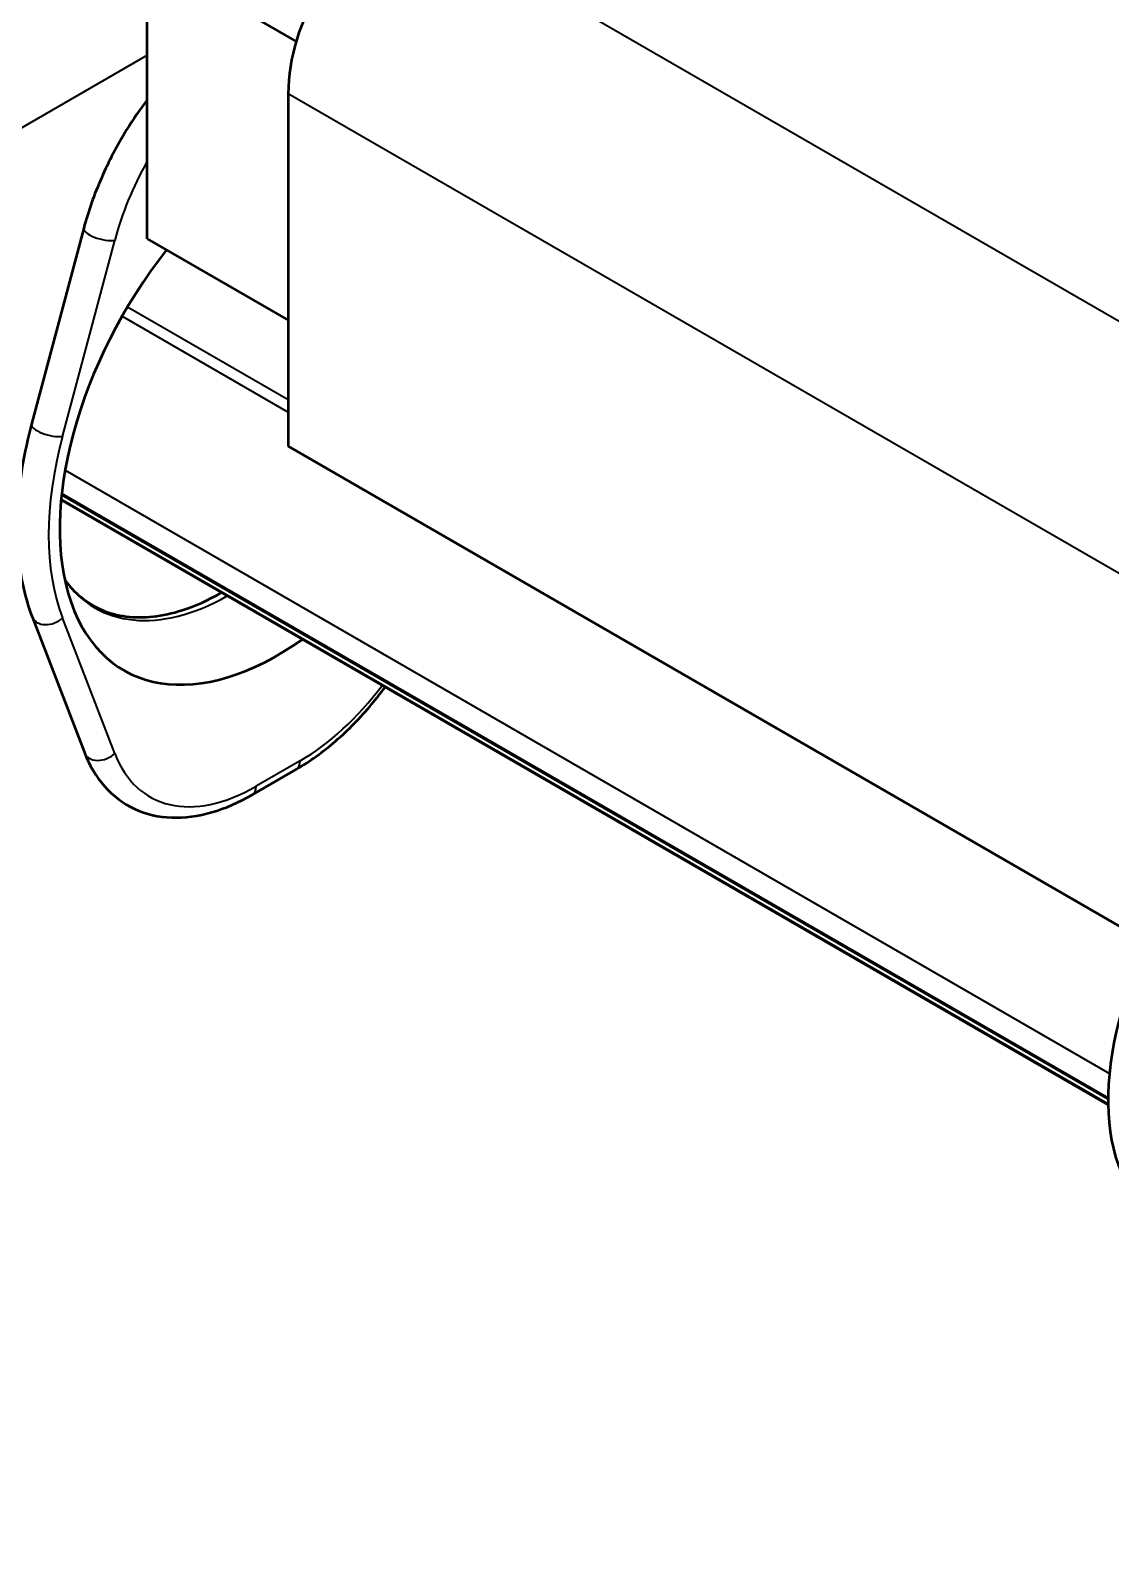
# Model space of a CAD drawing. Header units: millimetres. Extents: x -1259 to 2100, y -2965 to 1485.
# Drawn here: x 1622.5 to 1692.5, y 398.1 to 496.9 of the extents above; entities that cross this region are included whole.
import ezdxf

# ---------------------------------------------------------------- set-up
doc = ezdxf.new("R2010")
doc.units = ezdxf.units.MM
doc.header["$LTSCALE"] = 5
doc.layers.add('Visible (ISO)', color=7, linetype='Continuous', lineweight=50)
doc.layers.add('Visible Narrow (ISO)', color=7, linetype='Continuous', lineweight=35)

msp = doc.modelspace()

# ---------------------------------------------------------------- linework, layer by layer
at = {"layer": 'Visible (ISO)'}
for p, q in [((1630.053, 501.757), (1639.709, 496.182)), ((1630.053, 483.386), (1630.053, 501.757)), ((1639.189, 492.808), (1639.189, 469.946)), ((1625.933, 484.084), (1622.543, 471.373)), ((1630.053, 483.386), (1639.189, 478.111)), ((1639.189, 469.946), (1763.64, 398.094)), ((1624.458, 466.457), (1692.36, 427.253)), ((1624.461, 466.482), (1692.36, 427.28)), ((1622.583, 458.876), (1625.973, 450.079)), ((1639.717, 449), (1636.862, 447.352))]:
    msp.add_line(p, q, dxfattribs=at)
for centre, major_axis, start_param, end_param in [((1646.26, 496.891), (-5, -8.66), 3.926991, 5.497787), ((1638.538, 472.771), (-10.018, -17.351), 4.462759, 7.179727), ((1704.608, 434.626), (-8.662, -15.004), 4.83514, 6.283185)]:
    msp.add_ellipse(centre, major_axis=major_axis, ratio=0.57735, start_param=start_param, end_param=end_param, dxfattribs=at)
for points, knots in [([(1630.053, 492.403), (1629.578, 491.779), (1629.13, 491.125), (1628.092, 489.447), (1627.54, 488.396), (1626.605, 486.255), (1626.221, 485.165), (1625.933, 484.084)], [0.5685417, 0.5685417, 0.5685417, 0.5685417, 0.7330383, 0.7330383, 0.9773844, 0.9773844, 1.2217305, 1.2217305, 1.2217305, 1.2217305]), ([(1622.543, 471.373), (1622.297, 470.45), (1622.097, 469.531), (1621.796, 467.72), (1621.694, 466.829), (1621.592, 465.086), (1621.592, 464.236), (1621.695, 462.592), (1621.799, 461.799), (1622.111, 460.281), (1622.32, 459.557), (1622.583, 458.876)], [1.2217305, 1.2217305, 1.2217305, 1.2217305, 1.3613568, 1.3613568, 1.5009832, 1.5009832, 1.6406095, 1.6406095, 1.7802358, 1.7802358, 1.9198622, 1.9198622, 1.9198622, 1.9198622]), ([(1624.696, 461.294), (1625.005, 460.863), (1625.352, 460.487), (1626.561, 459.476), (1627.552, 459.049), (1629.782, 458.763), (1631.015, 458.897), (1633.145, 459.58), (1634.001, 459.961), (1634.862, 460.45)], [2.099989, 2.099989, 2.099989, 2.099989, 2.255764, 2.255764, 2.593308, 2.593308, 2.9229, 2.9229, 3.133347, 3.133347, 3.133347, 3.133347]), ([(1639.717, 449), (1640.586, 449.502), (1641.44, 450.118), (1643.086, 451.542), (1643.877, 452.35), (1644.913, 453.584), (1645.2, 453.947), (1645.478, 454.321)], [3.1415927, 3.1415927, 3.1415927, 3.1415927, 3.3859387, 3.3859387, 3.6302848, 3.6302848, 3.7277611, 3.7277611, 3.7277611, 3.7277611]), ([(1625.973, 450.079), (1626.289, 449.258), (1626.723, 448.516), (1627.821, 447.271), (1628.485, 446.77), (1629.972, 446.082), (1630.791, 445.897), (1632.483, 445.835), (1633.357, 445.956), (1635.112, 446.464), (1635.994, 446.851), (1636.862, 447.352)], [1.919862, 1.919862, 1.919862, 1.919862, 2.164208, 2.164208, 2.408554, 2.408554, 2.6529, 2.6529, 2.897247, 2.897247, 3.141593, 3.141593, 3.141593, 3.141593])]:
    msp.add_open_spline(points, degree=3, knots=knots, dxfattribs=at)
at = {"layer": 'Visible Narrow (ISO)'}
for p, q in [((1717.678, 463.822), (1646.26, 505.056)), ((1617.282, 487.923), (1630.053, 495.296)), ((1639.189, 492.808), (1710.607, 451.575)), ((1624.551, 470.574), (1627.941, 483.285)), ((1628.415, 478.371), (1639.189, 472.151)), ((1628.771, 478.982), (1639.189, 472.967)), ((1624.717, 468.387), (1692.444, 429.284)), ((1624.492, 466.802), (1692.358, 427.62)), ((1624.492, 466.797), (1692.358, 427.615)), ((1624.501, 466.883), (1692.358, 427.706)), ((1624.501, 466.878), (1692.358, 427.701)), ((1627.941, 450.021), (1624.551, 458.818)), ((1639.966, 449.55), (1637.11, 447.901))]:
    msp.add_line(p, q, dxfattribs=at)
for centre, major_axis, ratio, start_param, end_param in [((1637.11, 484.725), (6.9, 11.951), 0.57735, 1.593895, 2.007129), ((1627.092, 483.775), (-1.159, 0.309), 0.345066, 0, 2.479038), ((1623.703, 471.064), (-1.159, 0.309), 0.345066, 0, 2.479038), ((1638.538, 472.771), (10.525, 18.23), 0.57735, 2.007129, 2.70526), ((1635.393, 474.587), (-8.734, -15.127), 0.57735, 6.022052, 7.055762), ((1623.703, 459.307), (-1.12, -0.431), 0.739997, 0, 2.109503), ((1639.966, 460.817), (-6.9, -11.951), 0.57735, 0.785398, 1.361284), ((1627.092, 450.511), (-1.12, -0.431), 0.739997, 0, 2.109503), ((1637.11, 459.169), (-6.9, -11.951), 0.57735, 5.846853, 7.068583), ((1639.117, 450.04), (0.6, -1.039), 0.57735, 0, 0.785398), ((1636.262, 448.391), (0.6, -1.039), 0.57735, 0, 0.785398)]:
    msp.add_ellipse(centre, major_axis=major_axis, ratio=ratio, start_param=start_param, end_param=end_param, dxfattribs=at)

doc.saveas('drawing.dxf')
